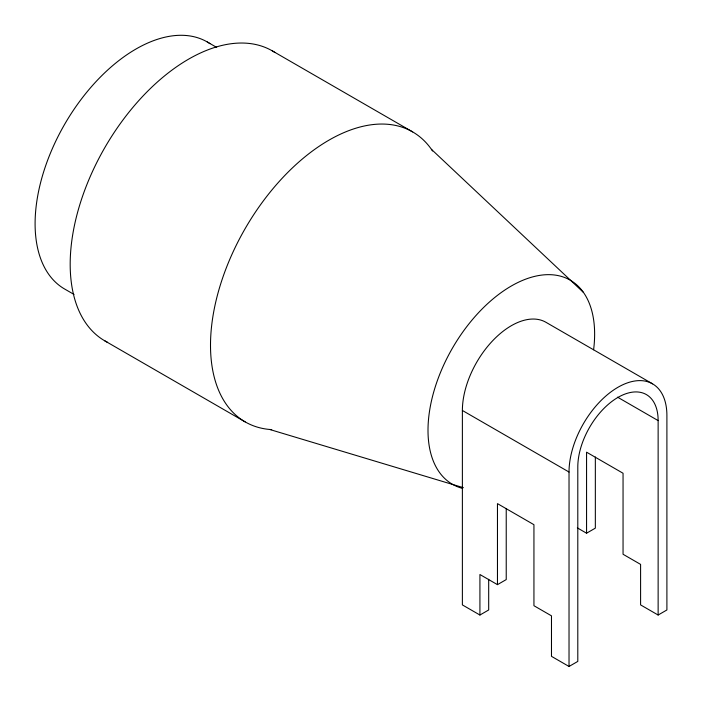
<?xml version="1.0" encoding="UTF-8"?>
<svg xmlns="http://www.w3.org/2000/svg" width="702" height="702" viewBox="0 0 702 702"><rect width="100%" height="100%" fill="white"/><g stroke="black" fill="none" stroke-linecap="round" stroke-linejoin="round"><path stroke-width="1.05" d="M488.689 579.308L488.689 609.968L479.922 615.031L479.922 574.517L497.464 584.652L506.23 579.589L506.23 508.423M577.334 527.878L586.565 533.204L595.34 528.141L595.34 456.976M569.024 666.47L577.799 661.407L577.799 466.97A56.809 32.792 -60 0 1 617.962 397.402A56.809 32.792 -60 0 1 658.134 420.595L658.134 615.031L666.9 609.968L666.9 415.531A69.208 39.961 -60 0 0 617.962 387.276A69.208 39.961 -60 0 0 569.024 472.034L569.024 666.47L551.482 656.344L551.482 615.838L533.941 605.712L533.941 524.692L497.464 503.632L497.464 584.652M269.7 429.466L463.381 487.688M272.297 50.877L412.618 131.888M207.274 41.971L216.672 47.403M652.57 383.845L545.919 322.279A69.208 39.961 -60 0 0 492.593 340.821A69.208 39.961 -60 0 0 462.381 410.468L462.381 604.905L479.922 615.031M617.549 397.165L658.134 420.595M462.381 410.468L569.024 472.034M658.134 615.031L640.593 604.905L640.593 564.39L623.051 554.264L623.051 473.253L586.565 452.185L586.565 533.204M74.035 294.445L64.637 289.022A142.629 82.353 -60 0 1 66.041 121.92A142.629 82.353 -60 0 1 210.003 43.673M104.861 340.882L245.182 421.902M431.432 149.342L583.476 292.453M271.683 429.615A167.436 96.674 -60 0 1 245.182 228.554A167.436 96.674 -60 0 1 432.555 150.983M107.617 342.374A167.436 96.674 -60 0 1 104.861 147.543A167.436 96.674 -60 0 1 274.973 52.518M462.144 488.267A117.831 68.024 -60 0 1 437.162 381.177A117.831 68.024 -60 0 1 537.153 275.833A117.831 68.024 -60 0 1 593.602 349.763"/></g></svg>
